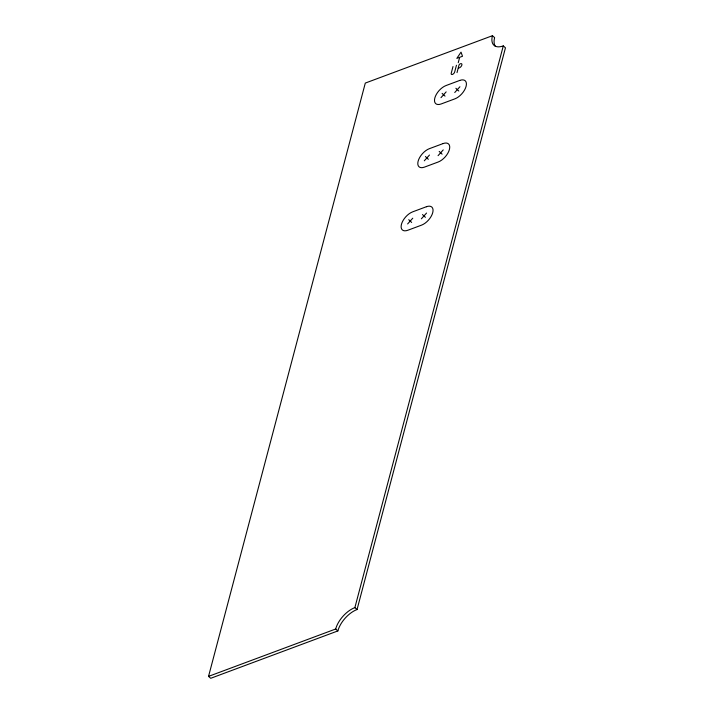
<?xml version="1.0" encoding="UTF-8"?>
<svg xmlns="http://www.w3.org/2000/svg" width="714" height="714" viewBox="0 0 714 714"><rect width="100%" height="100%" fill="white"/><g stroke="black" fill="none" stroke-linecap="round" stroke-linejoin="round"><path stroke-width="1.07" d="M492.446 35.7A20.313 10.523 -48.6 0 0 503.29 45.892L505.458 47.811L357.045 609.542A20.313 10.523 -48.6 0 0 337.865 630.926L210.71 678.3L208.542 676.381L365.3 83.074L492.446 35.7L494.624 37.619A20.313 10.523 -48.6 0 0 495.391 46.374M452.997 66.536L451.23 73.221A2.338 1.214 -48.6 0 0 452.48 74.399A2.338 1.214 -48.6 0 0 454.684 71.935L456.46 65.242M458.254 62.671L459.673 57.316L462.502 56.254L461.03 52.149L456.835 58.37L459.468 57.388M457.014 72.623L458.977 65.197A1.267 0.66 -48.6 0 1 460.173 63.858L460.468 63.751A2.615 1.348 -48.6 0 1 461.86 65.054A2.615 1.348 -48.6 0 1 459.397 67.803L458.361 68.187M208.542 676.381L335.687 629.007A20.313 10.523 -48.6 0 1 354.876 607.623L503.29 45.892M440.993 97.639L446.152 91.883M454.747 92.517L459.914 86.76M424.303 160.793L429.471 155.036M438.066 155.661L443.233 149.904M407.623 223.946L412.781 218.189M421.376 218.814L426.544 213.058M354.876 607.623L357.045 609.542M335.687 629.007L337.865 630.926M455.871 88.259L458.79 91.008M442.109 93.391L445.027 96.131M439.19 151.413L442.109 154.162M425.428 156.544L428.346 159.284M422.501 214.566L425.419 217.306M408.738 219.689L411.657 222.438M459.762 80.423L446.009 85.555A11.852 6.131 -48.6 0 0 434.817 98.023A11.852 6.131 -48.6 0 0 441.136 103.967L454.898 98.844A11.852 6.131 -48.6 0 0 466.09 86.367A11.852 6.131 -48.6 0 0 459.762 80.423M443.082 143.576L429.319 148.699A11.852 6.131 -48.6 0 0 418.127 161.177A11.852 6.131 -48.6 0 0 424.455 167.121L438.217 161.998A11.852 6.131 -48.6 0 0 449.401 149.521A11.852 6.131 -48.6 0 0 443.082 143.576M426.392 206.73L412.638 211.853A11.852 6.131 -48.6 0 0 401.447 224.33A11.852 6.131 -48.6 0 0 407.765 230.274L421.528 225.151A11.852 6.131 -48.6 0 0 432.72 212.674A11.852 6.131 -48.6 0 0 426.392 206.73"/></g></svg>
